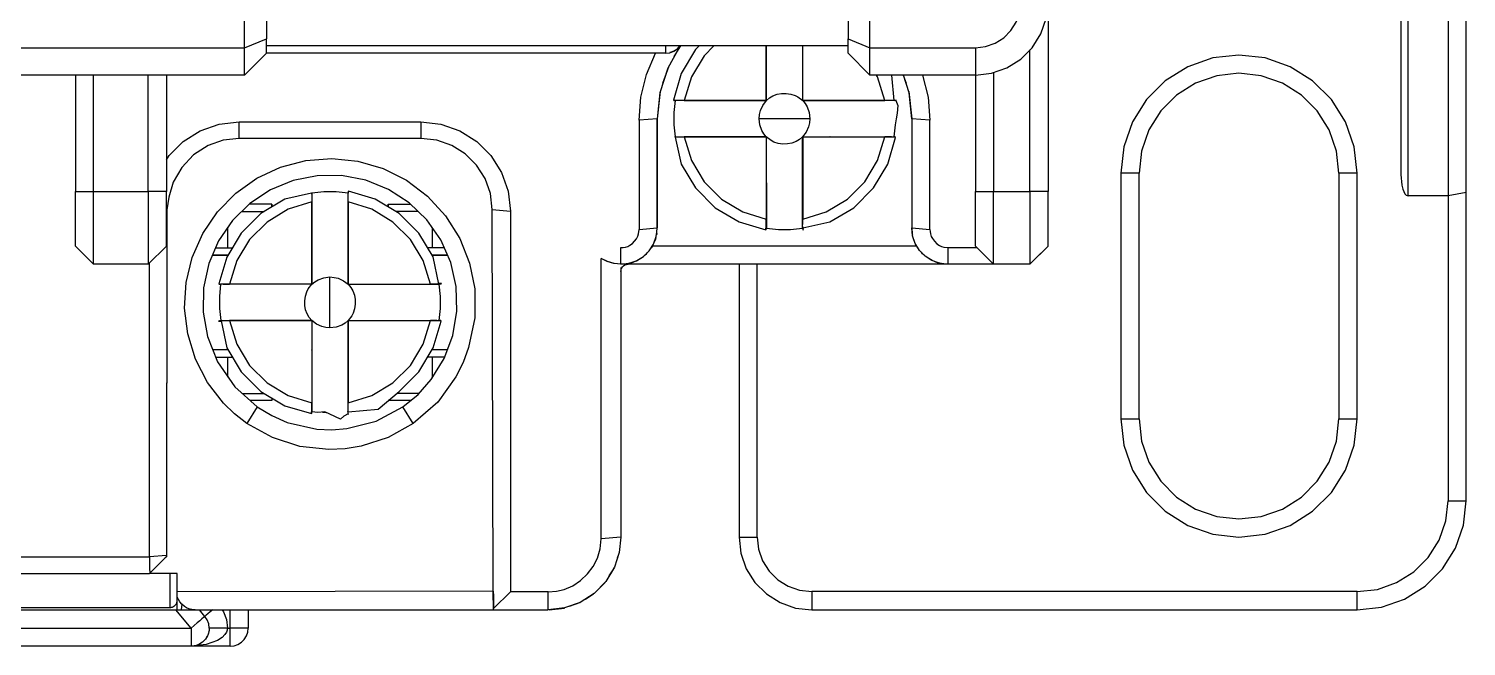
# Model space of a CAD drawing. Header units: millimetres. Extents: x 0 to 87, y 0 to 130.
# Drawn here: x 46.97 to 86.5, y 0 to 16.97 of the extents above; entities that cross this region are included whole.
import ezdxf

# ---------------------------------------------------------------- set-up
doc = ezdxf.new("R2010")
doc.units = ezdxf.units.MM

# ---------------------------------------------------------------- blocks, each defined once
blk = doc.blocks.new('CHINT_1a572be7d2f85137ae4fc7d071e692d9_FACE_0')
at = {"color": 141, "linetype": 'Continuous', "true_color": 0x40d9ff}
for p, q in [((86, 21.342), (86, 12.384)), ((52.9, 16.45), (53.5, 16.699)), ((53.5, 16.3), (53.5, 16.699)), ((46.1, 16.45), (52.9, 16.45)), ((52.9, 15.7), (52.9, 16.45)), ((53.5, 16.3), (52.9, 15.7)), ((69.5, 16.5), (53.5, 16.5)), ((64.477, 16.3), (53.5, 16.3)), ((59.05, 16.3), (59.05, 16.3)), ((59.25, 16.3), (59.25, 16.3)), ((60.05, 16.3), (60.05, 16.3)), ((60.25, 16.3), (60.25, 16.3)), ((60.75, 16.3), (60.75, 16.3)), ((60.95, 16.3), (60.95, 16.3)), ((61.45, 16.3), (61.45, 16.3)), ((63.25, 16.3), (63.25, 16.3)), ((63.45, 16.3), (63.45, 16.3)), ((64.718, 16.212), (64.899, 16.5)), ((67.25, 15), (67.25, 16.5)), ((67.251, 14.997), (67.251, 16.5)), ((68.25, 14.998), (68.25, 16.5)), ((68.25, 15), (68.25, 16.5)), ((74.5, 12.5), (74.5, 16.389)), ((64.408, 15.481), (64.575, 15.956)), ((52.9, 15.7), (46.1, 15.7)), ((48.75, 12.5), (48.75, 15.7)), ((50.25, 12.5), (50.25, 15.7)), ((67.25, 15.744), (67.251, 15.744)), ((68.25, 15.744), (68.25, 15.744)), ((70.694, 15.7), (70.758, 15.004)), ((71.015, 15.7), (71.092, 15.481)), ((73.5, 15.769), (73.5, 12.5)), ((67.251, 14.997), (64.743, 14.999)), ((64.792, 15.002), (64.791, 14.999)), ((64.987, 15), (67.25, 15)), ((66.498, 14.997), (66.499, 15)), ((67.25, 15), (67.251, 14.997)), ((68.25, 14.998), (68.25, 15)), ((68.25, 15), (70.513, 15)), ((70.752, 14.999), (68.25, 14.998)), ((69.001, 15), (69.002, 14.998)), ((70.747, 15.004), (70.749, 14.999)), ((70.81, 14.999), (70.783, 14.999)), ((64.749, 14.001), (67.25, 14.002)), ((64.8, 14.001), (64.8, 13.998)), ((67.25, 14), (64.987, 14)), ((66.499, 14), (66.498, 14.002)), ((67.25, 14.002), (67.25, 14)), ((67.25, 14.002), (67.251, 11.493)), ((67.25, 14), (67.25, 11.737)), ((68.249, 11.58), (68.249, 14.003)), ((68.249, 14.003), (68.25, 14)), ((68.249, 14.003), (70.757, 14.001)), ((68.25, 14), (68.25, 11.737)), ((68.25, 14), (70.513, 14)), ((69.003, 14.003), (69.001, 14)), ((70.719, 14.001), (70.718, 13.996)), ((64.25, 13.678), (64.25, 13.678)), ((64.25, 13.49), (64.25, 13.49)), ((71.25, 13.678), (71.25, 13.678)), ((71.25, 13.49), (71.25, 13.49)), ((67.25, 13.256), (67.25, 13.256)), ((68.25, 13.256), (68.249, 13.256)), ((48.75, 12.5), (50.25, 12.5)), ((54.751, 12.4), (54.748, 12.4)), ((54.751, 12.451), (54.752, 9.95)), ((55.747, 9.949), (55.749, 12.457)), ((55.752, 12.408), (55.749, 12.409)), ((64.25, 12.3), (64.25, 12.3)), ((71.25, 12.3), (71.25, 12.3)), ((73.5, 12.5), (74.5, 12.5)), ((86.5, 12.472), (86, 12.384)), ((50.765, 11.995), (50.75, 11.994)), ((50.765, 11.995), (50.75, 2.46)), ((54.75, 9.95), (54.75, 12.213)), ((55.75, 12.213), (55.75, 9.95)), ((52.442, 10.95), (52.442, 11.516)), ((58.058, 11.514), (58.058, 10.95)), ((67.247, 11.545), (67.251, 11.544)), ((68.249, 11.493), (68.249, 11.578)), ((54.75, 10.757), (54.752, 10.758)), ((54.752, 10.75), (54.75, 10.75)), ((55.748, 10.758), (55.75, 10.757)), ((55.75, 10.757), (55.748, 10.758)), ((64.116, 11), (64.08, 10.953)), ((64.116, 11), (64.132, 11.034)), ((71.384, 11), (64.116, 11)), ((71.364, 11.043), (71.384, 11)), ((71.384, 11), (71.418, 10.956)), ((50.25, 10.5), (48.75, 10.5)), ((50.29, 2.456), (50.29, 10.54)), ((72.25, 10.5), (63.25, 10.5)), ((74.5, 10.5), (73.5, 10.5)), ((54.752, 9.95), (52.243, 9.949)), ((52.295, 9.953), (52.294, 9.949)), ((54.75, 9.95), (52.487, 9.95)), ((53.953, 9.95), (53.953, 9.95)), ((54.752, 9.95), (54.75, 9.95)), ((55.75, 9.95), (55.747, 9.949)), ((55.747, 9.949), (58.17, 9.949)), ((55.75, 9.95), (58.013, 9.95)), ((56.547, 9.95), (56.547, 9.949)), ((58.172, 9.949), (58.257, 9.949)), ((58.21, 9.949), (58.209, 9.952)), ((52.244, 8.951), (52.328, 8.951)), ((52.294, 8.951), (52.296, 8.948)), ((52.33, 8.951), (54.753, 8.951)), ((54.75, 8.95), (52.487, 8.95)), ((53.953, 8.95), (53.953, 8.951)), ((54.753, 8.951), (54.75, 8.95)), ((54.75, 8.95), (54.75, 6.687)), ((54.753, 8.951), (54.751, 6.443)), ((55.748, 8.95), (58.257, 8.951)), ((55.748, 8.95), (55.75, 8.95)), ((55.749, 6.448), (55.748, 8.95)), ((55.75, 8.95), (58.013, 8.95)), ((55.75, 8.95), (55.75, 6.687)), ((56.547, 8.95), (56.547, 8.95)), ((52.442, 7.4), (52.442, 7.95)), ((54.753, 8.142), (54.75, 8.143)), ((54.75, 8.143), (54.753, 8.142)), ((55.748, 8.15), (55.75, 8.15)), ((55.75, 8.143), (55.748, 8.142)), ((58.058, 7.95), (58.058, 7.366)), ((57.46, 6.75), (56.851, 6.75)), ((53.25, 6.578), (52.964, 6.124)), ((54.746, 6.482), (54.751, 6.481)), ((55.047, 6.438), (55.143, 6.429)), ((55.754, 6.453), (55.749, 6.452)), ((55.749, 6.39), (55.749, 6.417)), ((57.536, 6.124), (57.25, 6.578)), ((36.21, 2.456), (50.29, 2.456)), ((51.05, 2), (50.29, 2)), ((50.85, 1.067), (50.85, 2)), ((51.05, 1), (51.05, 2)), ((51.046, 1.229), (51.047, 1.23)), ((59.75, 1), (59.736, 1.51)), ((35.45, 1), (51.05, 1)), ((35.65, 1.067), (50.85, 1.067)), ((50.85, 1.067), (50.85, 1.067)), ((51.05, 1), (51.159, 1)), ((51.174, 1.158), (51.159, 1)), ((51.811, 0.821), (51.661, 1)), ((53, 1), (53, 0.5)), ((55.75, 1), (58, 1)), ((58, 1), (58, 1)), ((58, 1), (58, 1)), ((59.75, 1), (59.75, 1))]:
    blk.add_line(p, q, dxfattribs=at)
for points in [[(75, 43.5), (75, 12.5), (74.5, 12.5)], [(52.9, 16.45), (52.9, 29), (53.5, 29), (53.5, 16.699)], [(70.1, 16.45), (70.1, 29), (69.5, 29), (69.5, 16.699), (70.1, 16.45)], [(84.7, 21.41), (84.7, 12.969), (84.726, 12.674), (84.758, 12.561), (84.811, 12.438), (84.825, 12.418), (84.837, 12.405), (84.852, 12.395), (84.872, 12.387), (84.9, 12.384)], [(86.5, 12.472), (86.5, 21.513), (86, 21.342)], [(86, 12.384), (84.9, 12.384), (84.9, 21.342), (86, 21.342)], [(73, 15.7), (73.445, 15.75), (73.868, 15.898), (74.247, 16.136), (74.564, 16.453), (74.802, 16.832), (74.95, 17.255), (75, 17.7)], [(73, 16.45), (73.278, 16.481), (73.542, 16.574), (73.779, 16.723), (73.977, 16.921), (74.126, 17.158), (74.219, 17.422), (74.25, 17.7)], [(70.1, 15.7), (69.5, 16.3), (69.5, 16.699)], [(64.482, 16.5), (64.477, 16.5), (53.5, 16.5)], [(64.477, 16.3), (64.2, 16.3), (53.5, 16.3)], [(63.75, 14.457), (63.801, 15.092), (63.953, 15.712), (64.2, 16.3)], [(64.88, 16.5), (64.538, 15.89), (64.323, 15.21), (64.25, 14.5)], [(64.477, 16.3), (64.596, 16.314), (64.708, 16.356), (64.807, 16.424), (64.876, 16.5)], [(64.477, 16.5), (64.477, 16.455), (64.477, 16.413), (64.477, 16.375), (64.477, 16.344), (64.477, 16.32), (64.477, 16.305), (64.477, 16.3)], [(64.706, 16.356), (64.704, 16.354), (64.604, 16.316), (64.6, 16.316)], [(65.4, 16.5), (65.303, 16.403), (64.912, 15.746), (64.693, 15.013)], [(64.797, 16.417), (64.781, 16.403), (64.717, 16.363)], [(64.877, 16.5), (64.865, 16.484), (64.841, 16.457), (64.817, 16.435)], [(65.809, 16.5), (65.539, 16.231), (65.188, 15.649), (64.987, 15)], [(70.1, 16.45), (73, 16.45), (73, 15.7), (70.1, 15.7), (70.1, 16.45)], [(83.5, 13), (83.419, 13.723), (83.178, 14.41), (82.791, 15.026), (82.276, 15.541), (81.66, 15.928), (80.973, 16.169), (80.25, 16.25), (79.527, 16.169), (78.84, 15.928), (78.224, 15.541), (77.709, 15.026), (77.322, 14.41), (77.082, 13.723), (77, 13)], [(48.25, 15.7), (48.25, 12.5), (48.75, 12.5)], [(50.75, 15.7), (50.75, 12.5), (50.25, 12.5)], [(70.513, 15), (70.312, 15.649), (70.281, 15.7)], [(71.25, 14.5), (71.177, 15.21), (71.022, 15.7)], [(71.55, 15.7), (71.699, 15.092), (71.75, 14.457)], [(73, 15.7), (73, 12.5), (73.5, 12.5)], [(83, 13), (82.931, 13.612), (82.728, 14.193), (82.4, 14.715), (81.965, 15.15), (81.443, 15.478), (80.862, 15.681), (80.25, 15.75), (79.638, 15.681), (79.057, 15.478), (78.535, 15.15), (78.1, 14.715), (77.772, 14.193), (77.569, 13.612), (77.5, 13)], [(64.334, 15.246), (64.25, 14.5), (64.25, 11.5), (64.25, 11.5)], [(67.251, 14.997), (67.338, 15.071), (67.433, 15.128), (67.547, 15.171), (67.67, 15.194), (67.797, 15.196), (67.923, 15.178), (68.041, 15.14), (68.121, 15.1), (68.25, 14.998)], [(71.166, 15.246), (71.25, 14.5), (71.25, 11.5), (71.265, 11.326), (71.272, 11.299)], [(64.987, 15), (64.945, 15), (64.905, 15), (64.865, 15), (64.846, 15), (64.817, 15), (64.693, 15.013)], [(64.693, 15.013), (64.702, 15), (64.717, 15), (64.743, 14.999)], [(64.743, 14.999), (64.707, 14.667), (64.707, 14.333), (64.743, 14.005)], [(67.05, 14.5), (67.06, 14.615), (67.086, 14.722), (67.152, 14.867), (67.251, 14.997)], [(68.25, 14.998), (68.318, 14.915), (68.372, 14.823), (68.428, 14.671), (68.45, 14.5)], [(70.758, 15.004), (70.674, 15), (70.649, 14.999), (70.631, 15), (70.589, 15), (70.551, 15), (70.513, 15)], [(70.81, 14.999), (70.816, 14.99), (70.821, 15.009), (70.753, 14.991), (70.758, 15.004)], [(70.81, 14.999), (70.868, 14.866), (70.85, 14.652), (70.824, 14.5), (70.793, 14.333), (70.779, 14.166), (70.757, 14.001)], [(50.75, 13.368), (50.827, 13.49), (51.216, 13.878), (51.683, 14.17), (52.203, 14.351), (52.75, 14.413)], [(57.75, 13.958), (52.75, 13.958), (52.75, 14.413), (57.75, 14.413), (57.75, 13.958)], [(57.75, 14.413), (58.297, 14.351), (58.817, 14.17), (59.284, 13.878), (59.673, 13.49), (59.966, 13.025), (60.148, 12.507), (60.21, 11.962)], [(64.25, 14.5), (63.75, 14.457), (63.75, 11.456), (64.25, 11.5), (64.25, 14.5)], [(67.25, 14.002), (67.182, 14.085), (67.128, 14.177), (67.072, 14.329), (67.05, 14.5)], [(68.45, 14.5), (67.75, 14.5), (67.05, 14.5)], [(68.45, 14.5), (68.44, 14.385), (68.414, 14.278), (68.348, 14.133), (68.249, 14.003)], [(71.75, 14.457), (71.25, 14.5), (71.25, 11.5), (71.75, 11.456), (71.75, 14.457)], [(52.75, 13.958), (52.311, 13.908), (51.895, 13.762), (51.497, 13.507), (51.172, 13.163), (50.94, 12.755), (50.82, 12.344), (50.765, 11.995)], [(59.71, 12.006), (59.661, 12.44), (59.516, 12.853), (59.282, 13.223), (58.972, 13.532), (58.6, 13.765), (58.186, 13.909), (57.75, 13.958)], [(64.739, 14.001), (64.747, 14.009), (64.742, 13.996)], [(64.742, 13.996), (64.826, 14), (64.851, 14.001), (64.869, 14), (64.911, 14), (64.949, 14), (64.987, 14)], [(64.742, 13.996), (64.912, 13.254), (65.304, 12.596), (65.846, 12.054), (66.503, 11.662), (67.237, 11.443)], [(64.987, 14), (65.188, 13.351), (65.539, 12.769), (66.019, 12.289), (66.601, 11.938), (67.25, 11.737)], [(68.249, 14.003), (68.162, 13.929), (68.067, 13.872), (67.953, 13.829), (67.83, 13.806), (67.703, 13.804), (67.577, 13.822), (67.459, 13.86), (67.379, 13.9), (67.25, 14.002)], [(68.25, 11.737), (68.899, 11.938), (69.481, 12.289), (69.961, 12.769), (70.312, 13.351), (70.513, 14)], [(68.255, 11.505), (68.999, 11.663), (69.656, 12.055), (70.197, 12.597), (70.588, 13.254), (70.807, 13.987)], [(70.807, 13.987), (70.69, 13.999), (70.637, 14), (70.616, 14), (70.562, 14), (70.513, 14)], [(70.807, 13.987), (70.798, 14), (70.783, 14), (70.757, 14.001)], [(52.964, 6.124), (52.622, 6.389), (52.319, 6.679), (51.877, 7.251), (51.552, 7.892), (51.34, 8.585), (51.251, 9.293), (51.293, 9.995), (51.461, 10.689), (51.752, 11.346), (52.155, 11.939), (52.656, 12.45), (53.239, 12.864), (53.887, 13.167), (54.581, 13.35), (55.297, 13.406), (56.014, 13.333), (56.708, 13.131), (57.356, 12.807), (57.936, 12.37), (58.429, 11.832), (58.819, 11.212), (59.089, 10.53), (59.23, 9.821), (59.231, 9.029), (59.063, 8.213), (58.909, 7.796), (58.713, 7.401), (58.212, 6.712), (57.536, 6.124)], [(57.25, 6.578), (57.673, 6.924), (58.037, 7.332), (58.392, 7.908), (58.63, 8.542), (58.742, 9.21), (58.723, 9.888), (58.573, 10.548), (58.299, 11.168), (57.912, 11.722), (57.426, 12.191), (56.859, 12.558), (56.233, 12.809), (55.571, 12.935), (54.898, 12.932), (54.237, 12.8), (53.613, 12.544), (53.05, 12.172), (52.568, 11.698), (52.185, 11.14), (51.917, 10.518), (51.774, 9.856), (51.761, 9.179), (51.878, 8.511), (52.157, 7.813), (52.63, 7.129), (53.25, 6.578)], [(77.5, 6.25), (77.5, 13), (77, 13), (77, 6.25), (77.5, 6.25)], [(83, 13), (83, 6.25), (83.5, 6.25), (83.5, 13), (83, 13)], [(48.75, 10.5), (48.25, 11), (48.25, 11.038), (48.25, 11.149), (48.25, 11.327), (48.25, 11.565), (48.25, 11.849), (48.25, 12.166), (48.25, 12.5)], [(48.75, 10.5), (48.75, 10.55), (48.75, 10.698), (48.75, 10.936), (48.75, 11.253), (48.75, 11.632), (48.75, 12.055), (48.75, 12.5)], [(50.25, 10.5), (50.75, 11), (50.75, 11.038), (50.75, 11.149), (50.75, 11.327), (50.75, 11.565), (50.75, 11.849), (50.75, 12.166), (50.75, 12.5)], [(50.25, 12.5), (50.25, 12.055), (50.25, 11.632), (50.25, 11.253), (50.25, 10.936), (50.25, 10.698), (50.25, 10.55), (50.25, 10.5)], [(54.746, 12.457), (54.004, 12.288), (53.346, 11.896), (52.804, 11.355), (52.412, 10.697), (52.193, 9.963)], [(54.751, 12.461), (54.759, 12.452), (54.746, 12.457)], [(54.746, 12.457), (54.749, 12.385), (54.751, 12.342), (54.75, 12.329), (54.75, 12.288), (54.75, 12.251), (54.75, 12.213)], [(55.749, 12.457), (55.417, 12.493), (55.083, 12.493), (54.755, 12.457)], [(55.763, 12.507), (55.75, 12.498), (55.75, 12.483), (55.749, 12.457)], [(55.75, 12.213), (55.75, 12.255), (55.75, 12.295), (55.75, 12.336), (55.75, 12.354), (55.75, 12.383), (55.763, 12.507)], [(58.245, 9.955), (58.087, 10.699), (57.695, 11.356), (57.154, 11.897), (56.496, 12.288), (55.763, 12.507)], [(73.5, 10.5), (73, 11), (73, 11.038), (73, 11.149), (73, 11.327), (73, 11.565), (73, 11.849), (73, 12.166), (73, 12.5)], [(73.5, 10.5), (73.5, 10.55), (73.5, 10.698), (73.5, 10.936), (73.5, 11.253), (73.5, 11.632), (73.5, 12.055), (73.5, 12.5)], [(74.5, 12.5), (74.5, 12.055), (74.5, 11.632), (74.5, 11.253), (74.5, 10.936), (74.5, 10.698), (74.5, 10.55), (74.5, 10.5)], [(74.5, 10.5), (75, 11), (75, 11.038), (75, 11.149), (75, 11.327), (75, 11.565), (75, 11.849), (75, 12.166), (75, 12.5)], [(86, 12.384), (86, 4), (86.5, 4), (86.5, 12.472)], [(50.765, 11.995), (50.75, 2.497), (50.29, 2.456)], [(54.75, 12.213), (54.101, 12.012), (53.519, 11.661), (53.039, 11.181), (52.688, 10.599), (52.487, 9.95)], [(52.824, 11.95), (52.98, 11.95), (53.436, 11.95)], [(53.65, 12.077), (53.65, 12.15), (53.028, 12.15)], [(53.65, 12.15), (53.65, 12.131), (53.649, 12.113), (53.647, 12.084), (53.645, 12.075)], [(58.013, 9.95), (57.812, 10.599), (57.461, 11.181), (56.981, 11.661), (56.399, 12.012), (55.75, 12.213)], [(56.85, 12.077), (56.85, 12.15), (57.469, 12.15)], [(56.85, 12.15), (56.85, 12.132), (56.851, 12.114), (56.853, 12.086), (56.855, 12.075)], [(57.676, 11.95), (57.634, 11.95), (57.064, 11.95)], [(59.736, 1.51), (59.71, 12.006), (60.21, 11.962), (60.21, 1.498)], [(63.25, 10.5), (63.25, 10.5), (63.47, 10.525), (63.68, 10.597), (63.868, 10.714), (64.026, 10.87), (64.146, 11.056), (64.222, 11.265), (64.243, 11.381), (64.25, 11.5)], [(67.237, 11.443), (67.249, 11.56), (67.25, 11.613), (67.25, 11.634), (67.25, 11.688), (67.25, 11.737)], [(67.237, 11.443), (67.25, 11.452), (67.25, 11.467), (67.251, 11.493)], [(67.251, 11.493), (67.583, 11.457), (67.917, 11.457), (68.249, 11.493)], [(68.255, 11.505), (68.249, 11.579), (68.25, 11.597), (68.25, 11.619), (68.25, 11.656), (68.25, 11.695), (68.25, 11.737)], [(68.249, 11.493), (68.25, 11.486), (68.25, 11.485), (68.251, 11.485)], [(68.255, 11.505), (68.252, 11.513), (68.25, 11.52), (68.25, 11.511), (68.25, 11.508), (68.25, 11.505), (68.25, 11.504), (68.25, 11.489), (68.258, 11.463), (68.262, 11.449), (68.264, 11.444), (68.268, 11.437), (68.272, 11.509)], [(68.255, 11.505), (68.253, 11.512), (68.255, 11.513)], [(72.25, 10.5), (72.131, 10.507), (72.014, 10.528), (71.806, 10.604), (71.619, 10.724), (71.464, 10.882), (71.347, 11.07), (71.275, 11.28), (71.25, 11.5)], [(63.25, 10.5), (63.25, 10.956), (63.314, 10.96), (63.374, 10.971), (63.438, 10.992), (63.496, 11.021), (63.567, 11.071), (63.629, 11.132), (63.679, 11.2), (63.717, 11.276), (63.737, 11.337), (63.75, 11.456)], [(64.208, 11.227), (64.19, 11.158), (64.16, 11.094)], [(64.237, 11.346), (64.235, 11.326), (64.229, 11.305)], [(71.335, 11.105), (71.31, 11.158), (71.288, 11.24)], [(71.75, 11.456), (71.754, 11.396), (71.763, 11.339), (71.787, 11.266), (71.816, 11.208), (71.874, 11.13), (71.943, 11.063), (72.014, 11.016), (72.07, 10.989), (72.131, 10.97), (72.249, 10.957)], [(52.444, 10.75), (52.017, 10.75), (52.149, 10.75), (52.444, 10.75)], [(52.103, 10.95), (52.226, 10.95), (52.563, 10.95)], [(58.396, 10.95), (58.094, 10.95), (57.937, 10.95)], [(58.484, 10.75), (58.057, 10.75), (58.351, 10.75), (58.484, 10.75)], [(63.475, 10.526), (63.54, 10.54), (63.688, 10.599), (63.829, 10.685), (63.85, 10.703)], [(63.895, 10.741), (63.954, 10.79), (63.981, 10.825)], [(71.594, 10.749), (71.546, 10.79), (71.516, 10.829)], [(72.012, 10.529), (71.96, 10.54), (71.812, 10.599), (71.671, 10.685), (71.642, 10.709)], [(73.5, 10.5), (72.25, 10.5), (72.249, 10.957), (73.043, 10.957)], [(74.5, 10.5), (74.5, 10.5), (74.8, 10.8)], [(74.712, 10.712), (74.5, 10.5), (74.5, 10.5)], [(63.25, 10.411), (63.25, 3), (62.704, 2.952), (62.704, 10.662)], [(63.25, 10.5), (63.061, 10.517), (62.879, 10.571), (62.704, 10.662)], [(63.25, 10.5), (63.058, 10.519), (62.876, 10.573), (62.704, 10.662)], [(63.25, 10.5), (63.404, 10.511), (63.465, 10.524)], [(63.25, 10.3), (63.255, 10.345), (63.27, 10.387), (63.294, 10.425), (63.325, 10.456), (63.363, 10.48), (63.406, 10.495), (63.45, 10.5)], [(66.5, 10.5), (66.5, 3), (67, 3), (67, 10.5)], [(72.121, 10.509), (72.096, 10.511), (72.022, 10.527)], [(52.193, 9.963), (52.31, 9.951), (52.363, 9.95), (52.384, 9.95), (52.438, 9.95), (52.487, 9.95)], [(52.193, 9.963), (52.202, 9.95), (52.217, 9.95), (52.243, 9.949)], [(52.243, 9.949), (52.207, 9.617), (52.207, 9.283), (52.244, 8.951)], [(54.753, 8.951), (54.679, 9.038), (54.622, 9.133), (54.579, 9.247), (54.556, 9.37), (54.554, 9.497), (54.572, 9.623), (54.61, 9.741), (54.65, 9.821), (54.752, 9.95)], [(54.752, 9.95), (54.835, 10.018), (54.927, 10.072), (55.079, 10.128), (55.25, 10.15)], [(55.25, 10.15), (55.365, 10.14), (55.472, 10.114), (55.617, 10.048), (55.747, 9.949)], [(55.25, 8.75), (55.25, 9.45), (55.25, 10.15)], [(55.747, 9.949), (55.821, 9.862), (55.878, 9.767), (55.921, 9.653), (55.944, 9.53), (55.946, 9.403), (55.928, 9.277), (55.89, 9.159), (55.85, 9.079), (55.748, 8.95)], [(58.245, 9.955), (58.171, 9.949), (58.153, 9.95), (58.131, 9.95), (58.094, 9.95), (58.055, 9.95), (58.013, 9.95)], [(58.245, 9.955), (58.237, 9.952), (58.23, 9.949), (58.239, 9.95), (58.242, 9.95), (58.245, 9.95), (58.246, 9.95), (58.261, 9.95), (58.287, 9.958), (58.301, 9.962), (58.306, 9.964), (58.313, 9.968), (58.241, 9.971)], [(58.245, 9.955), (58.238, 9.953), (58.237, 9.955)], [(58.257, 9.949), (58.264, 9.95), (58.265, 9.95), (58.265, 9.951)], [(58.257, 8.951), (58.293, 9.283), (58.293, 9.617), (58.257, 9.949)], [(52.255, 8.945), (52.263, 8.948), (52.27, 8.951), (52.261, 8.95), (52.258, 8.95), (52.256, 8.95), (52.254, 8.95), (52.239, 8.95), (52.213, 8.942), (52.199, 8.938), (52.194, 8.936), (52.187, 8.932), (52.259, 8.929)], [(52.244, 8.951), (52.236, 8.95), (52.235, 8.95), (52.235, 8.949)], [(52.255, 8.945), (52.329, 8.951), (52.347, 8.95), (52.369, 8.95), (52.406, 8.95), (52.445, 8.95), (52.487, 8.95)], [(52.255, 8.945), (52.263, 8.947), (52.263, 8.945)], [(52.255, 8.945), (52.413, 8.201), (52.805, 7.544), (53.347, 7.003), (54.004, 6.612), (54.737, 6.393)], [(52.487, 8.95), (52.688, 8.301), (53.039, 7.719), (53.519, 7.239), (54.101, 6.888), (54.75, 6.687)], [(55.25, 8.75), (55.135, 8.76), (55.028, 8.786), (54.883, 8.852), (54.753, 8.951)], [(55.748, 8.95), (55.665, 8.882), (55.573, 8.828), (55.421, 8.772), (55.25, 8.75)], [(55.75, 6.687), (56.399, 6.888), (56.981, 7.239), (57.461, 7.719), (57.812, 8.301), (58.013, 8.95)], [(55.754, 6.443), (56.573, 6.518), (57.154, 7.004), (57.696, 7.545), (58.088, 8.203), (58.307, 8.937)], [(58.307, 8.937), (58.19, 8.949), (58.137, 8.95), (58.116, 8.95), (58.062, 8.95), (58.013, 8.95)], [(58.307, 8.937), (58.298, 8.95), (58.283, 8.95), (58.257, 8.951)], [(52.443, 8.15), (52.149, 8.15), (52.022, 8.15)], [(52.102, 7.95), (52.406, 7.95), (52.563, 7.95)], [(58.408, 7.95), (58.274, 7.95), (57.937, 7.95)], [(58.483, 8.15), (58.351, 8.15), (58.056, 8.15)], [(52.832, 6.95), (52.866, 6.95), (53.436, 6.95)], [(53.65, 6.823), (53.65, 6.75), (53.056, 6.75)], [(53.646, 6.825), (53.646, 6.825), (53.649, 6.789), (53.65, 6.75)], [(57.696, 6.95), (57.52, 6.95), (57.52, 6.95), (57.52, 6.95), (57.518, 6.95), (57.517, 6.95), (57.515, 6.95), (57.09, 6.95)], [(53.25, 6.578), (53.648, 6.338), (54.074, 6.154), (54.884, 5.969), (55.3, 5.95), (55.715, 5.981), (56.518, 6.188), (57.25, 6.578)], [(54.737, 6.393), (54.749, 6.51), (54.75, 6.563), (54.75, 6.584), (54.75, 6.638), (54.75, 6.687)], [(54.737, 6.393), (54.75, 6.402), (54.75, 6.417), (54.751, 6.443)], [(55.749, 6.39), (55.634, 6.32), (55.542, 6.239), (55.25, 6.376), (55.109, 6.446), (54.916, 6.421), (54.751, 6.443)], [(55.749, 6.39), (55.74, 6.384), (55.759, 6.379), (55.741, 6.448), (55.754, 6.443)], [(55.754, 6.443), (55.751, 6.515), (55.75, 6.558), (55.75, 6.571), (55.75, 6.612), (55.75, 6.649), (55.75, 6.687)], [(57.536, 6.124), (56.848, 5.739), (56.103, 5.499), (55.663, 5.428), (55.218, 5.406), (54.425, 5.493), (53.665, 5.734), (52.964, 6.124)], [(77, 6.25), (77.082, 5.527), (77.322, 4.84), (77.709, 4.224), (78.224, 3.709), (78.84, 3.322), (79.527, 3.081), (80.25, 3), (80.973, 3.081), (81.66, 3.322), (82.276, 3.709), (82.791, 4.224), (83.178, 4.84), (83.419, 5.527), (83.5, 6.25)], [(77.5, 6.25), (77.569, 5.638), (77.772, 5.057), (78.1, 4.535), (78.535, 4.1), (79.057, 3.772), (79.638, 3.569), (80.25, 3.5), (80.862, 3.569), (81.443, 3.772), (81.965, 4.1), (82.4, 4.535), (82.728, 5.057), (82.931, 5.638), (83, 6.25)], [(83.5, 1), (84.168, 1.075), (84.802, 1.297), (85.371, 1.654), (85.846, 2.13), (86.203, 2.698), (86.425, 3.332), (86.5, 4)], [(83.5, 1.5), (84.056, 1.563), (84.585, 1.748), (85.059, 2.045), (85.455, 2.441), (85.752, 2.915), (85.937, 3.444), (86, 4)], [(63.25, 3), (63.205, 2.578), (63.072, 2.176), (62.837, 1.783), (62.519, 1.454), (62.135, 1.206), (61.704, 1.052), (61.25, 1)], [(61.25, 1.498), (61.476, 1.514), (61.687, 1.562), (61.925, 1.663), (62.14, 1.806), (62.331, 1.986), (62.49, 2.193), (62.607, 2.422), (62.68, 2.675), (62.704, 2.952)], [(66.5, 3), (66.55, 2.555), (66.698, 2.132), (66.936, 1.753), (67.253, 1.436), (67.632, 1.198), (68.055, 1.05), (68.5, 1)], [(67, 3), (67.038, 2.666), (67.149, 2.349), (67.327, 2.065), (67.565, 1.827), (67.849, 1.649), (68.166, 1.538), (68.5, 1.5)], [(50.75, 2.497), (50.75, 2.488), (50.75, 2.48), (50.75, 2.472), (50.75, 2.467), (50.75, 2.463), (50.75, 2.46), (50.75, 2.46), (50.716, 2.426), (50.681, 2.391), (50.316, 2.026), (50.289, 2)], [(50.29, 2.456), (50.29, 2.363), (50.29, 2.276), (50.289, 2.183), (50.289, 2.105), (50.292, 2.045), (50.291, 2.009), (50.289, 2)], [(63.156, 2.428), (63.2, 2.555), (63.201, 2.567)], [(36.211, 2), (45.711, 2), (50.289, 2)], [(50.85, 1.067), (50.889, 1.071), (50.927, 1.082), (50.961, 1.101), (50.991, 1.126), (51.016, 1.156), (51.034, 1.19), (51.046, 1.228), (51.05, 1.267), (51.05, 2)], [(59.736, 1.51), (51.05, 1.498), (51.05, 2)], [(62.931, 1.939), (63.052, 2.132), (63.06, 2.155)], [(62.643, 1.582), (62.814, 1.753), (62.824, 1.77)], [(50.85, 1.067), (50.876, 1.068), (50.887, 1.07), (50.917, 1.078), (50.93, 1.083), (50.958, 1.098), (50.968, 1.105), (50.992, 1.126), (51.013, 1.151), (51.019, 1.159), (51.034, 1.189), (51.042, 1.215)], [(51.542, 1), (51.45, 1.007), (51.372, 1.026), (51.306, 1.055), (51.249, 1.091), (51.177, 1.153), (51.119, 1.222), (51.08, 1.286), (51.05, 1.359), (51.05, 1.498)], [(59.736, 1.51), (59.749, 1.386), (59.751, 1.275), (59.75, 1.038)], [(59.75, 1), (61.25, 1), (61.25, 1.498), (60.21, 1.498)], [(59.75, 1), (59.75, 1.038), (60.21, 1.498)], [(61.838, 1.1), (62.118, 1.198), (62.126, 1.203)], [(62.276, 1.297), (62.497, 1.436), (62.507, 1.447)], [(68.5, 1), (83.5, 1), (83.5, 1.5), (68.5, 1.5), (68.5, 1)], [(33.992, 1), (33.572, 0.5), (51.428, 0.5), (51.008, 1)], [(35.65, 1.067), (45.647, 1.067), (50.85, 1.067)], [(51.159, 1), (51.542, 1), (59.75, 1)], [(51.811, 0.821), (51.801, 0.813), (51.773, 0.79), (51.727, 0.751), (51.667, 0.7), (51.594, 0.639), (51.513, 0.572), (51.428, 0.5)], [(52.024, 1), (51.955, 0.942), (51.894, 0.892), (51.849, 0.853), (51.82, 0.829), (51.811, 0.821)], [(51.928, 0.501), (51.914, 0.616), (51.874, 0.725), (51.811, 0.821)], [(52.288, 1), (52.321, 0.949), (52.401, 0.731), (52.428, 0.5)], [(52.428, 0.5), (52.5, 0.5), (52.5, 1)], [(61.276, 1.003), (61.695, 1.05), (61.7, 1.052)], [(51.928, 0.501), (51.923, 0.428), (51.907, 0.357), (51.881, 0.289), (51.822, 0.192), (51.742, 0.111), (51.647, 0.051), (51.54, 0.013), (51.428, 0)], [(52.428, 0.5), (52.426, 0.47), (52.421, 0.44), (52.401, 0.385), (52.359, 0.318), (52.282, 0.24), (52.157, 0.158), (51.844, 0.045), (51.428, 0)], [(51.428, 0.5), (51.428, 0.389), (51.428, 0.283), (51.428, 0.188), (51.428, 0.109), (51.428, 0.05), (51.428, 0.013), (51.428, 0)], [(51.921, 0.42), (51.919, 0.404), (51.912, 0.379)], [(51.928, 0.501), (51.926, 0.452), (51.923, 0.436)], [(52.428, 0.5), (52.317, 0.5), (52.211, 0.5), (52.116, 0.5), (52.037, 0.5), (51.977, 0.5), (51.94, 0.5), (51.928, 0.501)], [(52.5, 0), (52.611, 0.013), (52.717, 0.05), (52.812, 0.109), (52.891, 0.188), (52.951, 0.283), (52.988, 0.389), (53, 0.5)], [(52.5, 0), (52.5, 0.01), (52.5, 0.038), (52.5, 0.084), (52.5, 0.146), (52.5, 0.222), (52.5, 0.309), (52.5, 0.402), (52.5, 0.5)], [(53, 0.5), (52.988, 0.5), (52.951, 0.5), (52.891, 0.5), (52.812, 0.5), (52.717, 0.5), (52.611, 0.5), (52.5, 0.5)], [(52.5, 0), (51.428, 0), (33.572, 0), (32.5, 0)], [(51.685, 0.075), (51.67, 0.062), (51.663, 0.061)], [(51.814, 0.185), (51.809, 0.177), (51.796, 0.165)], [(51.879, 0.285), (51.876, 0.278), (51.855, 0.246)], [(51.903, 0.347), (51.9, 0.336), (51.888, 0.306)]]:
    blk.add_lwpolyline(points, dxfattribs=at)
blk = doc.blocks.new('CHINT_1a572be7d2f85137ae4fc7d071e692d9')
at = {"color": 141, "true_color": 0x40d9ff}
blk.add_blockref('CHINT_1a572be7d2f85137ae4fc7d071e692d9_FACE_0', (0, 0), dxfattribs=at)

msp = doc.modelspace()

# ---------------------------------------------------------------- block references
at = {"color": 141, "true_color": 0x40d9ff}
msp.add_blockref('CHINT_1a572be7d2f85137ae4fc7d071e692d9', (0, 0), dxfattribs=at)

doc.saveas('drawing.dxf')
